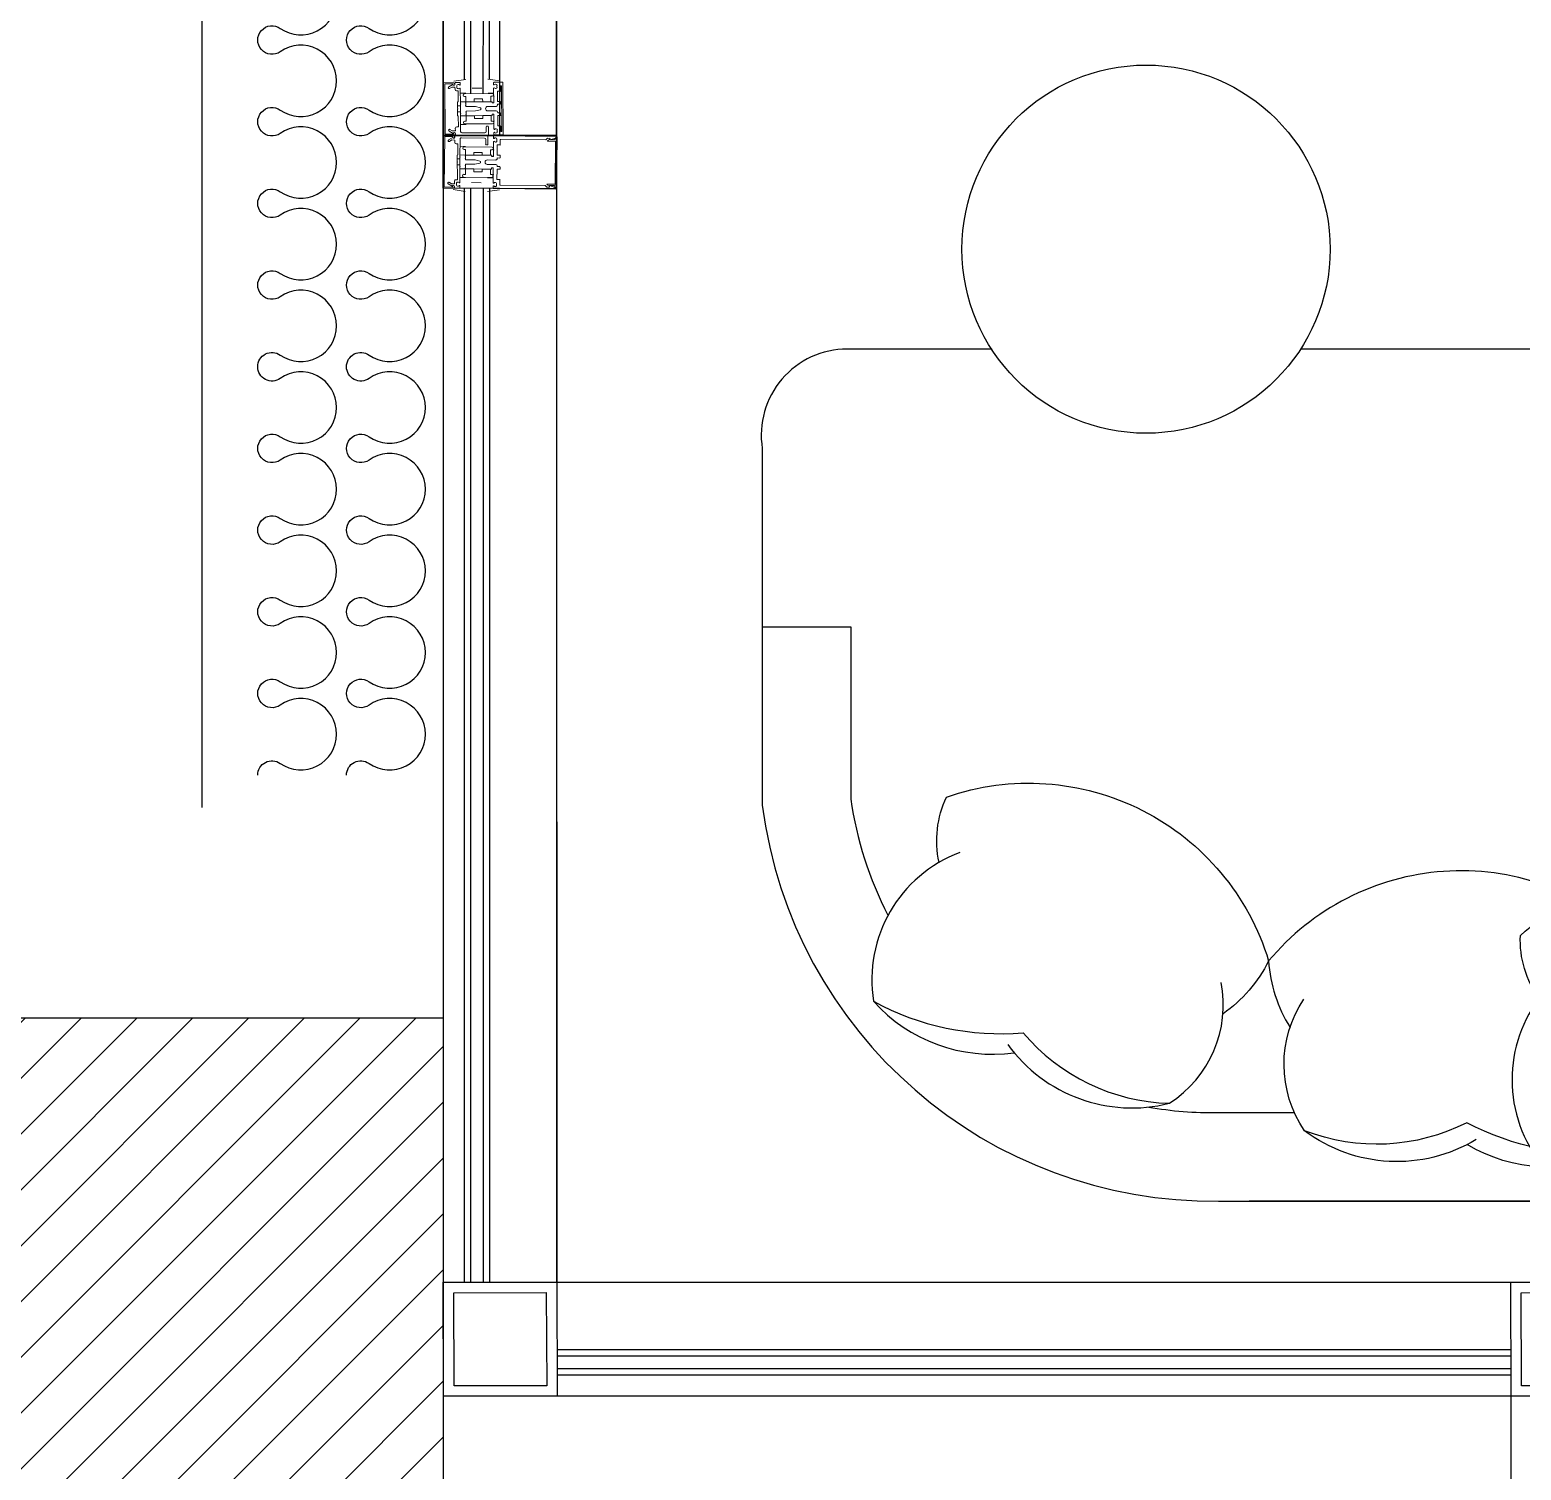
# Model space of a CAD drawing. Extents: x -678889171 to 586587, y -792238163 to 335485.
# Drawn here: x 90077 to 91495, y 58947 to 60316 of the extents above; entities that cross this region are included whole.
import ezdxf
from ezdxf.xclip import XClip

# ---------------------------------------------------------------- set-up
doc = ezdxf.new("R2010")
doc.units = 0
doc.header["$MEASUREMENT"] = 0
doc.header["$XCLIPFRAME"] = 2
doc.set_wipeout_variables(frame=1)
doc.layers.get('0').update_dxf_attribs({"color": 8})
for name, color, linetype in [('9TH-FURN$0$XR-A-TYP-3-4-6-8-10$0$I-CLNG', 252, 'Continuous'), ('9TH-FURN$0$XR-A-TYP-3-4-6-8-10$0$I-FURN', 252, 'Continuous'), ('9TH-FURN$0$XR-A-TYP-3-4-6-8-10$0$I-FURN-CHAR', 252, 'Continuous'), ('9TH-FURN$0$XR-A-TYP-3-4-6-8-10$0$I-WIPEOUT', 252, 'Continuous'), ('XR-A-9TH-FLOOR$0$A-SITE-PATT', 252, 'Continuous'), ('XR-A-9TH-FLOOR$0$A-WALL', 252, 'Continuous'), ('XR-A-col-910$0$A-COLS', 252, 'Continuous'), ('XR-A-col-910$0$A-COLS-PATT', 252, 'Continuous'), ('XR-A-TYP 00(OUTER)$0$A-GLAZ', 252, 'Continuous'), ('XR-A-TYP 00(OUTER)$0$A-SITE-PATT', 252, 'Continuous'), ('XR-A-TYP-4TH TO 10TH (OUTER)$0$A-DIM-IN', 252, 'Continuous')]:
    doc.layers.add(name, color=color, linetype=linetype)
doc.layers.add('XR-A-col-910$0$MOD-COL', color=252, linetype='Continuous', lineweight=50)
doc.layers.add('XR-A-TYP 00(OUTER)$0$Main entrance$0$A-ELEV-GLAZ', color=252, linetype='Continuous', lineweight=20)

# ---------------------------------------------------------------- blocks, each defined once
blk = doc.blocks.new('9TH-FURN$0$XR-A-TYP-3-4-6-8-10$0$XREF_1BR$0$A$Ce4efe8a3')
at = {"layer": '9TH-FURN$0$XR-A-TYP-3-4-6-8-10$0$I-FURN-CHAR'}
for points in [[(-37.8, -167.9, -0.306663), (0, 0, -0.30633), (129.9, -21.7, 0.872847)], [(78.3, -324.2, 0.165541), (137.3, -353.3, 0.425989), (173.5, 6.6, 0.121523), (104.3, -3.2, -7.115464)], [(-74.1, -304.2, -0.14773), (-19.7, -161.4, -0.213343), (0, 0, -0.178662)], [(97.8, -312.1, -0.356772), (-74.1, -304.2, -0.249542), (-41.3, -158, 9.61688)]]:
    blk.add_lwpolyline(points, format="xyb", dxfattribs=at)
blk = doc.blocks.new('9TH-FURN$0$XR-A-TYP-3-4-6-8-10$0$A$C80ae6240')
for points in [[(823.6, 15.4, 0.414214), (852.6, 44.4), (852.6, 743.4, 0.460441), (753.1, 828.5), (396.3, 828.5, 0.380726), (0, 371.9), (0, -310.3)], [(574.7, 828.5), (574.7, 740), (402.3, 740, 0.083998), (286, 702.7, 0.083998)], [(94.1, 441.8, 0.047629), (88.5, 372.5)], [(823.6, 15.4, -0.414214), (852.6, -13.6), (852.6, -712.6, -0.460441), (753.1, -797.7), (396.3, -797.7, -0.380726), (0, -341.1), (0, 341.1)]]:
    blk.add_lwpolyline(points, format="xyb")
blk.add_lwpolyline([(88.5, 372.5), (88.5, 296)])
at = {"xscale": -1}
for p, rotation in [((97.8, 421.1), 147.2810976092239), ((70.4, -255), 170.2220235007852)]:
    blk.add_blockref('9TH-FURN$0$XR-A-TYP-3-4-6-8-10$0$XREF_1BR$0$A$Ce4efe8a3', p, dxfattribs=dict(at, rotation=rotation))
at = {"rotation": 9.777976499214795}
blk.add_blockref('9TH-FURN$0$XR-A-TYP-3-4-6-8-10$0$XREF_1BR$0$A$Ce4efe8a3', (70.4, 285.8), dxfattribs=at)
blk = doc.blocks.new('9TH-FURN$0$XR-A-TYP-3-4-6-8-10$0$A$C00AC6B19')
blk.add_wipeout([(30, 172.4), (64.6, 162.2), (64.6, 162.2), (91.4, 149.2), (91.4, 149.2), (123, 124.5), (141.2, 103.3), (158.2, 74.7), (166.5, 53.8), (174.2, 16.4), (174.7, -10.9), (171.2, -36.4), (166.3, -54.4), (160.7, -69.3), (152.9, -85.2), (152.9, -85.2), (139.3, -106), (116.1, -131), (98.7, -144.5), (64.1, -162.9), (38.6, -170.7), (22.5, -173.5), (-3.7, -175), (-21.2, -173.7), (-36.4, -171.2), (-67.5, -161.4), (-94.1, -147.6), (-119.9, -127.5), (-141.4, -103.2), (-157.2, -76.8), (-168.2, -48.3), (-173.6, -21.9), (-174.6, 11.2), (-174.6, 11.2), (-167.1, 52), (-156.2, 78.9), (-142.7, 101.3), (-117, 130.1), (-98.7, 144.5), (-73.6, 158.8), (-45.8, 168.9), (-1.8, 175), (36.4, 171.2)]).dxf.layer = '9TH-FURN$0$XR-A-TYP-3-4-6-8-10$0$I-WIPEOUT'
blk.add_circle((0, 0), 175)
blk = doc.blocks.new('9TH-FURN$0$XR-A-TYP-3-4-6-8-10$0$XREF_1BR$0$05BDRAPE')
for points in [[(-500, 0, 0.608416), (-485.7, 27.6, -0.608416), (-450, 96.6, -0.608416), (-414.3, 27.7, 1.932003), (-385.7, 27.7, -0.608416), (-350, 96.6, -0.608416), (-314.3, 27.7, 1.932003), (-285.7, 27.7, -0.608416), (-250, 96.6, -0.608416), (-214.3, 27.7, 1.932003), (-185.7, 27.7, -0.608416), (-150, 96.6, -0.608416), (-114.3, 27.7, 1.932003), (-85.7, 27.7, -0.608416), (-50, 96.6, -0.608416), (-14.3, 27.7, 0.608436), (0, 0, -0.608416)], [(0, 0, 0.608416), (14.3, 27.7, -0.608416), (50, 96.6, -0.608416), (85.7, 27.7, 1.932003), (114.3, 27.7, -0.608416), (150, 96.6, -0.608416), (185.7, 27.7, 1.932003), (214.3, 27.7, -0.608416), (250, 96.6, -0.608416), (285.7, 27.7, 1.932003), (314.3, 27.7, -0.608416), (350, 96.6, -0.608416), (385.7, 27.7, 1.932003), (414.3, 27.7, -0.608416), (450, 96.6, -0.608416), (485.7, 27.7, 0.608436), (500, 0, -0.608416)]]:
    blk.add_lwpolyline(points, format="xyb")
blk = doc.blocks.new('9TH-FURN$0$XR-A-TYP-3-4-6-8-10$0$XREF_1BR$0$GUEST T1')
blk.add_line((-974.1, -13.6), (-1214.4, -13.6))
for centre, start, end in [((-1258, 72.1), 296.9731, 333.1823), ((-1258, -99.3), 26.8177, 63.0269)]:
    blk.add_arc(centre, 96.2, start, end)
at = {"xscale": -0.9651072330830278, "yscale": 0.9651072330830278, "zscale": 0.9651072330830278}
blk.add_blockref('9TH-FURN$0$XR-A-TYP-3-4-6-8-10$0$XREF_1BR$0$05BDRAPE', (-482.6, -46.6), dxfattribs=at)
blk = doc.blocks.new('9TH-FURN$0$XR-A-TYP-3-4-6-8-10$0$XREF_1BR$0$GS-1')
at = {"xscale": -0.8044866682359963, "yscale": 0.8044866682359963, "zscale": 0.8044866682359963, "rotation": 90}
for p in [(-31.1, 38.2), (53.3, 38.2)]:
    blk.add_blockref('9TH-FURN$0$XR-A-TYP-3-4-6-8-10$0$XREF_1BR$0$GUEST T1', p, dxfattribs=at)
blk = doc.blocks.new('*U1524')
at = {"layer": 'XR-A-col-910$0$A-COLS-PATT'}
h = blk.add_hatch(dxfattribs=at)
h.set_pattern_fill('ANSI31', color=256, scale=300)
h.set_pattern_definition([(45, (-900, -200), (-26.516504, 26.516504), [])])
h.paths.add_polyline_path([(-16733.5, 85098.8), (-15333.5, 85098.8), (-15333.5, 84598.8), (-16733.5, 84598.8)])
at = {"layer": 'XR-A-col-910$0$A-COLS'}
blk.add_lwpolyline([(-16733.5, 85098.8), (-15333.5, 85098.8), (-15333.5, 84598.8), (-16733.5, 84598.8)], close=True, dxfattribs=at)
blk = doc.blocks.new('XR-A-col-910')
at = {"layer": 'XR-A-col-910$0$MOD-COL'}
blk.add_blockref('*U1524', (108603.5, -39243.8), dxfattribs=at)
blk = doc.blocks.new('XR-A-TYP 00(OUTER)$0$m')
at = {"layer": 'XR-A-TYP 00(OUTER)$0$Main entrance$0$A-ELEV-GLAZ'}
for p, q in [((12664.2, 190975.7, 0), (12663.8, 190966.3, 0)), ((12664.2, 190975.7, 0), (12663.8, 190966.3, 0)), ((12714.1, 190973.9, 0), (12664.2, 190975.7, 0)), ((12664.9, 190966.7, 0), (12665.2, 190974.4, 0)), ((12665.2, 190974.4, 0), (12713, 190972.7, 0)), ((12663.8, 190964.2, 0), (12662.7, 190933.4, 0)), ((12663.8, 190964.2, 0), (12663.6, 190960.2, 0)), ((12665.3, 190964.8, 0), (12664.4, 190964.8, 0)), ((12665.3, 190964.8, 0), (12664.4, 190964.8, 0)), ((12665.5, 190966.6, 0), (12664.9, 190966.7, 0)), ((12665.1, 190965, 0), (12665.5, 190965, 0)), ((12668, 190970.6, 0), (12665.7, 190966.8, 0)), ((12668, 190964.7, 0), (12668.1, 190967.5, 0)), ((12670.4, 190964.6, 0), (12668, 190964.7, 0)), ((12668.1, 190967.5, 0), (12669.5, 190969.7, 0)), ((12671.6, 190961.6, 0), (12671.6, 190963.3, 0)), ((12681.8, 190961.3, 0), (12671.6, 190961.6, 0)), ((12682.3, 190961.8, 0), (12681.8, 190961.3, 0)), ((12688.4, 190961.6, 0), (12682.3, 190961.8, 0)), ((12685.8, 190959, 0), (12685.9, 190961.7, 0)), ((12688.7, 190961.2, 0), (12688.4, 190961.6, 0)), ((12689, 190961.6, 0), (12688.7, 190961.2, 0)), ((12695, 190961.3, 0), (12689, 190961.6, 0)), ((12691.4, 190958.8, 0), (12691.5, 190961.5, 0)), ((12695.5, 190960.8, 0), (12695, 190961.3, 0)), ((12705.7, 190960.4, 0), (12695.5, 190960.8, 0)), ((12705.8, 190962, 0), (12705.7, 190960.4, 0)), ((12709.5, 190963.2, 0), (12707.1, 190963.3, 0)), ((12707.8, 190960.1, 0), (12707.9, 190960.4, 0)), ((12708.4, 190968.3, 0), (12709.6, 190966, 0)), ((12708.9, 190961.4, 0), (12710.8, 190961.3, 0)), ((12709.6, 190966, 0), (12709.5, 190963.2, 0)), ((12712, 190965.1, 0), (12709.9, 190969.1, 0)), ((12711.8, 190960.2, 0), (12711.8, 190960, 0)), ((12712.8, 190965, 0), (12712.1, 190965, 0)), ((12712.1, 190963.3, 0), (12712.5, 190963.3, 0)), ((12713.1, 190963, 0), (12712.3, 190963.1, 0)), ((12713, 190972.7, 0), (12712.8, 190965, 0)), ((12713.6, 190958.5, 0), (12713.7, 190962.4, 0)), ((12713.8, 190964.5, 0), (12714.1, 190973.9, 0)), ((12716.3, 190952.6, 0), (12715.1, 190964.1, 0)), ((12664.9, 190936.7, 0), (12665.7, 190958.5, 0)), ((12667, 190959.7, 0), (12683.8, 190959.1, 0)), ((12674, 190955.5, 0), (12673.1, 190929, 0)), ((12673.7, 190959.4, 0), (12673.6, 190954.2, 0)), ((12676.6, 190954.1, 0), (12676.7, 190955.4, 0)), ((12681.8, 190953.9, 0), (12676.6, 190954.1, 0)), ((12678.6, 190938.1, 0), (12678.9, 190946, 0)), ((12678.9, 190946, 0), (12681.5, 190945.9, 0)), ((12681.8, 190953.9, 0), (12680.9, 190929.2, 0)), ((12681.5, 190945.9, 0), (12681.8, 190953.9, 0)), ((12681.8, 190953.9, 0), (12682, 190959.2, 0)), ((12682.6, 190953.8, 0), (12681.8, 190953.9, 0)), ((12683.1, 190953.8, 0), (12681.8, 190953.9, 0)), ((12683.3, 190959.1, 0), (12682, 190959.2, 0)), ((12683, 190954.1, 0), (12682.6, 190953.8, 0)), ((12683.3, 190953.8, 0), (12683, 190954.1, 0)), ((12684.8, 190953.8, 0), (12683.3, 190953.8, 0)), ((12683.8, 190959.1, 0), (12684.1, 190958.8, 0)), ((12684.1, 190958.8, 0), (12684.5, 190959.1, 0)), ((12684.5, 190959.1, 0), (12692.7, 190958.8, 0)), ((12685.1, 190954.1, 0), (12684.8, 190953.8, 0)), ((12685.4, 190953.7, 0), (12685.1, 190954.1, 0)), ((12686.3, 190953.7, 0), (12685.4, 190953.7, 0)), ((12686, 190944.6, 0), (12686.3, 190953.7, 0)), ((12690.5, 190953.6, 0), (12690.2, 190944.5, 0)), ((12691.4, 190953.5, 0), (12690.5, 190953.6, 0)), ((12691.7, 190953.8, 0), (12691.4, 190953.5, 0)), ((12692, 190953.5, 0), (12691.7, 190953.8, 0)), ((12693.5, 190953.4, 0), (12692, 190953.5, 0)), ((12692.7, 190958.8, 0), (12693, 190958.4, 0)), ((12693, 190958.4, 0), (12693.3, 190958.8, 0)), ((12693.3, 190958.8, 0), (12708.1, 190958.2, 0)), ((12693.9, 190953.8, 0), (12693.5, 190953.4, 0)), ((12695, 190953.4, 0), (12693.7, 190953.4, 0)), ((12695.2, 190958.7, 0), (12693.9, 190958.7, 0)), ((12694.2, 190953.4, 0), (12693.9, 190953.8, 0)), ((12694.1, 190928.8, 0), (12695, 190953.4, 0)), ((12695, 190953.4, 0), (12694.2, 190953.4, 0)), ((12694.7, 190945.5, 0), (12695, 190953.4, 0)), ((12695.2, 190958.7, 0), (12695, 190953.4, 0)), ((12695, 190953.4, 0), (12700.2, 190953.2, 0)), ((12700.2, 190953.2, 0), (12700.2, 190954.5, 0)), ((12702.9, 190954.4, 0), (12701.9, 190928, 0)), ((12703.4, 190958.4, 0), (12703.2, 190953.1, 0)), ((12707.4, 190937.8, 0), (12707.7, 190946.9, 0)), ((12711.4, 190958.1, 0), (12713.1, 190958, 0)), ((12662.7, 190933.4, 0), (12670.5, 190933.1, 0)), ((12670.6, 190935.2, 0), (12666.1, 190935.4, 0)), ((12671.1, 190933.7, 0), (12671.2, 190934.5, 0)), ((12681.2, 190938, 0), (12678.6, 190938.1, 0)), ((12680.9, 190930.1, 0), (12681.2, 190938, 0)), ((12685.5, 190933, 0), (12685.3, 190924.9, 0)), ((12687, 190940, 0), (12686, 190944.6, 0)), ((12690.2, 190944.5, 0), (12688.8, 190939.9, 0)), ((12689.5, 190924.8, 0), (12689.8, 190932.8, 0)), ((12694.2, 190929.6, 0), (12694.5, 190937.5, 0)), ((12694.5, 190937.5, 0), (12697.1, 190937.4, 0)), ((12697.4, 190945.4, 0), (12694.7, 190945.5, 0)), ((12697.1, 190937.4, 0), (12697.4, 190945.4, 0)), ((12702.3, 190926.7, 0), (12702.5, 190932, 0)), ((12662.5, 190927.7, 0), (12660.3, 190868.4)), ((12662.5, 190927.7, 0), (12660.3, 190868.4)), ((12664.6, 190928, 0), (12662.9, 190928.1, 0)), ((12665.5, 190921.1, 0), (12664, 190878.4)), ((12664.2, 190925.9, 0), (12664.2, 190926.1, 0)), ((12667.1, 190924.7, 0), (12665.2, 190924.8, 0)), ((12670.4, 190921.3, 0), (12666, 190921.5, 0)), ((12675.4, 190927.6, 0), (12667.9, 190927.9, 0)), ((12668.2, 190926, 0), (12668.2, 190925.8, 0)), ((12670.9, 190924.2, 0), (12670.8, 190921.7, 0)), ((12680.7, 190923.8, 0), (12670.9, 190924.2, 0)), ((12675.7, 190927.3, 0), (12675.4, 190927.6, 0)), ((12675.7, 190928.9, 0), (12675.8, 190930.3, 0)), ((12676, 190927.6, 0), (12675.7, 190927.3, 0)), ((12675.8, 190930.3, 0), (12680.9, 190930.1, 0)), ((12681.9, 190927.4, 0), (12676, 190927.6, 0)), ((12680.6, 190921.4, 0), (12680.7, 190923.8, 0)), ((12682.7, 190920.9, 0), (12681, 190920.9, 0)), ((12681.1, 190929, 0), (12682, 190929, 0)), ((12682.2, 190928.8, 0), (12682.1, 190927.6, 0)), ((12683.9, 190923.7, 0), (12683.2, 190923.7, 0)), ((12683.2, 190923.7, 0), (12683.2, 190921.3, 0)), ((12691.4, 190923.4, 0), (12690.7, 190923.5, 0)), ((12691.3, 190921, 0), (12691.4, 190923.4, 0)), ((12693.4, 190920.5, 0), (12691.7, 190920.6, 0)), ((12692.8, 190927.2, 0), (12692.9, 190928.4, 0)), ((12698.9, 190926.8, 0), (12693, 190927, 0)), ((12693.1, 190928.6, 0), (12693.9, 190928.6, 0)), ((12703.7, 190923, 0), (12693.9, 190923.3, 0)), ((12693.9, 190923.3, 0), (12693.9, 190920.9, 0)), ((12699.3, 190929.4, 0), (12694.2, 190929.6, 0)), ((12699.2, 190926.5, 0), (12698.9, 190926.8, 0)), ((12699.5, 190926.8, 0), (12699.2, 190926.5, 0)), ((12699.3, 190928.1, 0), (12699.3, 190929.4, 0)), ((12707, 190926.5, 0), (12699.5, 190926.8, 0)), ((12703.7, 190920.6, 0), (12703.7, 190923, 0)), ((12708.5, 190920, 0), (12704.1, 190920.1, 0)), ((12706.6, 190924.4, 0), (12706.6, 190924.6, 0)), ((12707.4, 190876.8), (12708.9, 190919.5, 0)), ((12709.5, 190923.2, 0), (12707.6, 190923.3, 0)), ((12712, 190926.3, 0), (12710.3, 190926.4, 0)), ((12710.3, 190866.6), (12712.4, 190925.9, 0)), ((12710.6, 190924.5, 0), (12710.5, 190924.2, 0)), ((12715.5, 190931.5, 0), (12713.5, 190920.1, 0)), ((12662.4, 190876.9), (12664, 190878.4)), ((12662.4, 190874.9), (12662.4, 190876.9)), ((12707.4, 190876.8), (12708.8, 190875.3)), ((12708.8, 190875.3), (12708.7, 190873.3)), ((12660.7, 190868.2), (12661.9, 190869.3)), ((12661.9, 190869.3), (12663.9, 190874.2)), ((12663.9, 190874.2), (12663, 190874.3)), ((12708.1, 190872.7), (12707.2, 190872.7)), ((12707.2, 190872.7), (12708.9, 190867.7)), ((12708.9, 190867.7), (12709.9, 190866.5))]:
    blk.add_line(p, q, dxfattribs=at)
at = {"layer": 'XR-A-TYP 00(OUTER)$0$Main entrance$0$A-ELEV-GLAZ', "elevation": 0}
blk.add_lwpolyline([(12709.6, 190866, 0.668179), (12709.8, 190866.3), (12708.1, 190868.2), (12707.1, 190868.2), (12707.2, 190872.7), (12707.9, 190872.7), (12706.6, 190875.1, 0.767327), (12706, 190875), (12705.7, 190867.4), (12665, 190868.9), (12665.2, 190876.4, 0.767327), (12664.7, 190876.6), (12663.2, 190874.3), (12663.9, 190874.2), (12663.7, 190869.7), (12662.7, 190869.8), (12660.8, 190868.1, 0.668179), (12661, 190867.7)], format="xyb", close=True, dxfattribs=at)
at = {"layer": 'XR-A-TYP 00(OUTER)$0$Main entrance$0$A-ELEV-GLAZ'}
for centre, radius, start, end in [((12665.1, 190966.2, 0), 1.27, 177.9564, 267.9564), ((12664.4, 190964.1, 0), 0.635, 87.9564, 177.9564), ((12664.4, 190964.1, 0), 0.635, 87.9564, 177.9564), ((12665.3, 190965.8, 0), 1.06, 267.9564, 69.2935), ((12665.5, 190965.8, 0), 0.847, 267.9564, 87.9564), ((12668.8, 190970.1, 0), 0.847, 327.9564, 147.9564), ((12670.4, 190963.3, 0), 1.27, 357.9564, 87.9564), ((12707.1, 190962, 0), 1.27, 87.9564, 177.9564), ((12708.9, 190960.3, 0), 1.06, 87.9564, 177.9564), ((12709.2, 190968.7, 0), 0.847, 27.9564, 207.9564), ((12710.8, 190960.2, 0), 1.06, 357.9564, 87.9564), ((12712.3, 190964.1, 0), 1.06, 106.6194, 267.9564), ((12712.1, 190964.1, 0), 0.847, 87.9564, 267.9564), ((12712.5, 190964.5, 0), 1.27, 267.9564, 357.9564), ((12713.1, 190962.4, 0), 0.635, 357.9564, 87.9564), ((12666.9, 190958.4, 0), 1.27, 87.9564, 177.9564), ((12675.4, 190955.4, 0), 1.32, 357.9564, 177.9564), ((12701.5, 190954.5, 0), 1.32, 357.9564, 177.9564), ((12709.7, 190960.1, 0), 1.91, 177.9564, 223.1461), ((12708.1, 190958.5, 0), 0.318, 267.9564, 43.1461), ((12711.4, 190958.4, 0), 0.318, 132.7668, 267.9564), ((12709.9, 190960.1, 0), 1.91, 312.7668, 357.9564), ((12713.2, 190958.5, 0), 0.423, 267.9564, 357.9564), ((12666.2, 190936.6, 0), 1.27, 177.9564, 267.9564), ((12670.5, 190933.7, 0), 0.635, 267.9564, 357.9564), ((12670.5, 190934.6, 0), 0.635, 357.9564, 87.9564), ((12687.7, 190932.9, 0), 2.12, 357.9564, 177.9564), ((12687.9, 190940.2, 0), 0.911, 192.9564, 342.9564), ((12662.9, 190927.6, 0), 0.423, 87.9564, 177.9564), ((12666.1, 190926.1, 0), 1.91, 132.7668, 177.9564), ((12665.3, 190925.9, 0), 1.06, 177.9564, 267.9564), ((12664.6, 190927.7, 0), 0.318, 312.7668, 87.9564), ((12665.9, 190921.1, 0), 0.423, 87.9564, 177.9564), ((12667.1, 190925.8, 0), 1.06, 267.9564, 357.9564), ((12667.9, 190927.6, 0), 0.318, 87.9564, 223.1461), ((12666.3, 190926, 0), 1.91, 357.9564, 43.1461), ((12670.4, 190921.7, 0), 0.423, 267.9564, 357.9564), ((12674.4, 190929, 0), 1.32, 177.9564, 357.9564), ((12681, 190921.4, 0), 0.423, 177.9564, 267.9564), ((12681.1, 190929.2, 0), 0.212, 177.9564, 267.9564), ((12681.9, 190927.6, 0), 0.212, 267.9564, 357.9564), ((12681.9, 190928.8, 0), 0.212, 357.9564, 87.9564), ((12682.7, 190921.3, 0), 0.423, 267.9564, 357.9564), ((12684, 190925, 0), 1.27, 267.9564, 357.9564), ((12690.8, 190924.7, 0), 1.27, 177.9564, 267.9564), ((12691.7, 190921, 0), 0.423, 177.9564, 267.9564), ((12693, 190927.2, 0), 0.212, 177.9564, 267.9564), ((12693.1, 190928.4, 0), 0.212, 87.9564, 177.9564), ((12693.4, 190920.9, 0), 0.423, 267.9564, 357.9564), ((12693.9, 190928.8, 0), 0.212, 267.9564, 357.9564), ((12700.6, 190928, 0), 1.32, 177.9564, 357.9564), ((12704.1, 190920.5, 0), 0.423, 177.9564, 267.9564), ((12708.5, 190924.5, 0), 1.91, 132.7668, 177.9564), ((12707.6, 190924.4, 0), 1.06, 177.9564, 267.9564), ((12707, 190926.2, 0), 0.318, 312.7668, 87.9564), ((12708.5, 190919.5, 0), 0.423, 357.9564, 87.9564), ((12709.5, 190924.3, 0), 1.06, 267.9564, 357.9564), ((12710.3, 190926.1, 0), 0.318, 87.9564, 223.1461), ((12708.6, 190924.5, 0), 1.91, 357.9564, 43.1461), ((12712, 190925.9, 0), 0.423, 357.9564, 87.9564), ((12660.6, 190868.4), 0.211, 177.9564, 312.9564), ((12663, 190874.9), 0.635, 177.9564, 267.9564), ((12708.1, 190873.3), 0.635, 267.9564, 357.9564), ((12710.1, 190866.6), 0.211, 222.9564, 357.9564)]:
    blk.add_arc(centre, radius, start, end, dxfattribs=at)
blk = doc.blocks.new('XR-A-TYP 00(OUTER)$0$conc w')
at = {"layer": 'XR-A-TYP 00(OUTER)$0$Main entrance$0$A-ELEV-GLAZ'}
for p, q in [((83819.6, 6992.5), (83819.6, 6983.1)), ((83869.6, 6992.5), (83819.6, 6992.5)), ((83819.6, 6992.5), (83819.6, 6983.1)), ((83820.7, 6983.5), (83820.7, 6991.2)), ((83820.7, 6991.2), (83868.5, 6991.2)), ((83868.5, 6991.2), (83868.5, 6983.5)), ((83869.6, 6983.1), (83869.6, 6992.5)), ((83819.6, 6981), (83819.6, 6977)), ((83819.6, 6981), (83819.6, 6950.2)), ((83821.1, 6981.6), (83820.2, 6981.6)), ((83821.1, 6981.6), (83820.2, 6981.6)), ((83821.3, 6983.5), (83820.7, 6983.5)), ((83820.9, 6981.8), (83821.3, 6981.8)), ((83823.6, 6987.5), (83821.4, 6983.7)), ((83823, 6976.6), (83839.8, 6976.6)), ((83823.8, 6984.5), (83825.1, 6986.7)), ((83823.8, 6981.6), (83823.8, 6984.5)), ((83826.2, 6981.6), (83823.8, 6981.6)), ((83827.5, 6978.7), (83827.5, 6980.3)), ((83837.7, 6978.7), (83827.5, 6978.7)), ((83829.7, 6976.6), (83829.7, 6971.3)), ((83838.2, 6979.3), (83837.7, 6978.7)), ((83838, 6971.3), (83838, 6976.6)), ((83839.3, 6976.6), (83838, 6976.6)), ((83844.3, 6979.3), (83838.2, 6979.3)), ((83839.8, 6976.6), (83840.2, 6976.3)), ((83840.2, 6976.3), (83840.5, 6976.6)), ((83840.5, 6976.6), (83848.7, 6976.6)), ((83841.8, 6976.6), (83841.8, 6979.3)), ((83844.6, 6978.9), (83844.3, 6979.3)), ((83844.9, 6979.3), (83844.6, 6978.9)), ((83850.9, 6979.3), (83844.9, 6979.3)), ((83847.4, 6976.6), (83847.4, 6979.3)), ((83848.7, 6976.6), (83849, 6976.3)), ((83849, 6976.3), (83849.4, 6976.6)), ((83849.4, 6976.6), (83864.1, 6976.6)), ((83851.2, 6976.6), (83849.9, 6976.6)), ((83851.5, 6978.7), (83850.9, 6979.3)), ((83851.2, 6976.6), (83851.2, 6971.3)), ((83861.7, 6978.7), (83851.5, 6978.7)), ((83859.4, 6976.6), (83859.4, 6971.3)), ((83861.7, 6980.3), (83861.7, 6978.7)), ((83865.4, 6981.6), (83863, 6981.6)), ((83863.8, 6978.5), (83863.8, 6978.7)), ((83864.1, 6986.7), (83865.4, 6984.5)), ((83864.9, 6979.8), (83866.7, 6979.8)), ((83865.4, 6984.5), (83865.4, 6981.6)), ((83867.8, 6983.7), (83865.5, 6987.5)), ((83867.4, 6976.6), (83869.2, 6976.6)), ((83867.8, 6978.7), (83867.8, 6978.5)), ((83868.5, 6983.5), (83867.9, 6983.5)), ((83867.9, 6981.8), (83868.3, 6981.8)), ((83869, 6981.6), (83868.1, 6981.6)), ((83869.6, 6977), (83869.6, 6981)), ((83872.5, 6971.3), (83870.9, 6982.7)), ((83821.7, 6953.5), (83821.7, 6975.3)), ((83830.2, 6972.6), (83830.2, 6946.2)), ((83832.8, 6971.3), (83832.8, 6972.6)), ((83838, 6971.3), (83832.8, 6971.3)), ((83835.3, 6955.4), (83835.3, 6963.4)), ((83835.3, 6963.4), (83838, 6963.4)), ((83838.8, 6971.3), (83838, 6971.3)), ((83838, 6971.3), (83838, 6946.7)), ((83839.3, 6971.3), (83838, 6971.3)), ((83838, 6963.4), (83838, 6971.3)), ((83839.1, 6971.6), (83838.8, 6971.3)), ((83839.5, 6971.3), (83839.1, 6971.6)), ((83841, 6971.3), (83839.5, 6971.3)), ((83841.3, 6971.6), (83841, 6971.3)), ((83841.6, 6971.3), (83841.3, 6971.6)), ((83842.5, 6971.3), (83841.6, 6971.3)), ((83842.5, 6962.2), (83842.5, 6971.3)), ((83843.7, 6957.6), (83842.5, 6962.2)), ((83846.7, 6962.2), (83845.5, 6957.6)), ((83847.6, 6971.3), (83846.7, 6971.3)), ((83846.7, 6971.3), (83846.7, 6962.2)), ((83847.9, 6971.6), (83847.6, 6971.3)), ((83848.2, 6971.3), (83847.9, 6971.6)), ((83849.7, 6971.3), (83848.2, 6971.3)), ((83850.1, 6971.6), (83849.7, 6971.3)), ((83851.2, 6971.3), (83849.9, 6971.3)), ((83850.4, 6971.3), (83850.1, 6971.6)), ((83851.2, 6971.3), (83850.4, 6971.3)), ((83851.2, 6971.3), (83856.4, 6971.3)), ((83851.2, 6963.4), (83851.2, 6971.3)), ((83851.2, 6946.7), (83851.2, 6971.3)), ((83853.9, 6963.4), (83851.2, 6963.4)), ((83853.9, 6955.4), (83853.9, 6963.4)), ((83856.4, 6971.3), (83856.4, 6972.6)), ((83859, 6972.6), (83859, 6946.2)), ((83864.1, 6956.2), (83864.1, 6965.3)), ((83819.6, 6950.2), (83827.4, 6950.2)), ((83827.4, 6952.3), (83823, 6952.3)), ((83828.1, 6950.8), (83828.1, 6951.6)), ((83838, 6955.4), (83835.3, 6955.4)), ((83838, 6947.5), (83838, 6955.4)), ((83842.5, 6950.6), (83842.5, 6942.5)), ((83846.7, 6942.5), (83846.7, 6950.6)), ((83851.2, 6955.4), (83853.9, 6955.4)), ((83851.2, 6947.5), (83851.2, 6955.4)), ((83859.4, 6944.9), (83859.4, 6950.2)), ((83872.5, 6950.2), (83870.9, 6938.7)), ((83819.6, 6944.4), (83819.6, 6936.2, 0)), ((83819.6, 6944.4), (83819.6, 6936.4)), ((83819.6, 6936.2), (83869.6, 6936.2)), ((83821.8, 6944.9), (83820, 6944.9)), ((83821.4, 6942.7), (83821.4, 6943)), ((83824.3, 6941.7), (83822.5, 6941.7)), ((83822.9, 6938), (83822.9, 6937.5, 0)), ((83866.3, 6937.5), (83822.9, 6937.5)), ((83827.7, 6938.4), (83823.3, 6938.4)), ((83832.5, 6944.9), (83825.1, 6944.9)), ((83825.4, 6943), (83825.4, 6942.7)), ((83838, 6941.2), (83828.2, 6941.2)), ((83828.2, 6941.2), (83828.2, 6938.8)), ((83832.8, 6944.5), (83832.5, 6944.9)), ((83832.8, 6947.5), (83838, 6947.5)), ((83832.8, 6946.2), (83832.8, 6947.5)), ((83833.1, 6944.9), (83832.8, 6944.5)), ((83839, 6944.9), (83833.1, 6944.9)), ((83838, 6938.8), (83838, 6941.2)), ((83838.2, 6946.5), (83839, 6946.5)), ((83840.1, 6938.4), (83838.4, 6938.4)), ((83839.2, 6946.3), (83839.2, 6945.1)), ((83841.2, 6941.2), (83840.5, 6941.2)), ((83840.5, 6941.2), (83840.5, 6938.8)), ((83848.7, 6941.2), (83848, 6941.2)), ((83848.7, 6938.8), (83848.7, 6941.2)), ((83850.8, 6938.4), (83849.1, 6938.4)), ((83850, 6945.1), (83850, 6946.3)), ((83850.2, 6946.5), (83851, 6946.5)), ((83856.1, 6944.9), (83850.2, 6944.9)), ((83856.4, 6947.5), (83851.2, 6947.5)), ((83861, 6941.2), (83851.2, 6941.2)), ((83851.2, 6941.2), (83851.2, 6938.8)), ((83856.4, 6944.5), (83856.1, 6944.9)), ((83856.4, 6946.2), (83856.4, 6947.5)), ((83856.7, 6944.9), (83856.4, 6944.5)), ((83864.1, 6944.9), (83856.7, 6944.9)), ((83861, 6938.8), (83861, 6941.2)), ((83865.9, 6938.4), (83861.4, 6938.4)), ((83863.8, 6942.7), (83863.8, 6943)), ((83866.7, 6941.7), (83864.9, 6941.7)), ((83866.3, 6937.5, 0), (83866.3, 6938)), ((83869.2, 6944.9), (83867.4, 6944.9)), ((83867.8, 6943), (83867.8, 6942.7)), ((83869.6, 6936.2, 0), (83869.6, 6944.4))]:
    blk.add_line(p, q, dxfattribs=at)
for centre, radius, start, end in [((83820.9, 6983.1), 1.27, 180, 270), ((83820.2, 6981), 0.635, 90, 180), ((83820.2, 6981), 0.635, 90, 180), ((83821.1, 6982.7), 1.06, 270, 71.3371), ((83821.3, 6982.7), 0.847, 270, 90), ((83823, 6975.3), 1.27, 90, 180), ((83824.4, 6987.1), 0.847, 330, 150), ((83826.2, 6980.3), 1.27, 360, 90), ((83863, 6980.3), 1.27, 90, 180), ((83864.9, 6978.7), 1.06, 90, 180), ((83865.7, 6978.5), 1.91, 180, 225.1897), ((83864.8, 6987.1), 0.847, 30, 210), ((83864.1, 6976.9), 0.318, 270, 45.1897), ((83866.7, 6978.7), 1.06, 360, 90), ((83868.1, 6982.7), 1.06, 108.6629, 270), ((83867.9, 6982.7), 0.847, 90, 270), ((83867.4, 6976.9), 0.318, 134.8103, 270), ((83865.9, 6978.5), 1.91, 314.8103, 360), ((83868.3, 6983.1), 1.27, 270, 360), ((83869, 6981), 0.635, 360, 90), ((83869.2, 6977), 0.423, 270, 0), ((83831.5, 6972.6), 1.32, 360, 180), ((83857.7, 6972.6), 1.32, 360, 180), ((83823, 6953.5), 1.27, 180, 270), ((83827.4, 6951.6), 0.635, 360, 90), ((83827.4, 6950.8), 0.635, 270, 360), ((83844.6, 6950.6), 2.12, 360, 180), ((83844.6, 6957.8), 0.911, 195, 345), ((83820, 6944.4), 0.423, 90, 180), ((83823.3, 6943), 1.91, 134.8103, 180), ((83822.5, 6942.7), 1.06, 180, 270), ((83821.8, 6944.5), 0.318, 314.8103, 90), ((83823.3, 6938), 0.423, 90, 180), ((83824.3, 6942.7), 1.06, 270, 360), ((83825.1, 6944.5), 0.318, 90, 225.1897), ((83823.5, 6943), 1.91, 360, 45.1897), ((83827.7, 6938.8), 0.423, 270, 360), ((83831.5, 6946.2), 1.32, 180, 360), ((83838.2, 6946.7), 0.212, 180, 270), ((83838.4, 6938.8), 0.423, 180, 270), ((83839, 6946.3), 0.212, 360, 90), ((83839, 6945.1), 0.212, 270, 360), ((83840.1, 6938.8), 0.423, 270, 360), ((83841.2, 6942.5), 1.27, 270, 360), ((83848, 6942.5), 1.27, 180, 270), ((83849.1, 6938.8), 0.423, 180, 270), ((83850.2, 6946.3), 0.212, 90, 180), ((83850.2, 6945.1), 0.212, 180, 270), ((83850.8, 6938.8), 0.423, 270, 0), ((83851, 6946.7), 0.212, 270, 360), ((83857.7, 6946.2), 1.32, 180, 360), ((83861.4, 6938.8), 0.423, 180, 270), ((83865.7, 6943), 1.91, 134.8103, 180), ((83864.9, 6942.7), 1.06, 180, 270), ((83864.1, 6944.5), 0.318, 314.8103, 90), ((83865.9, 6938), 0.423, 0, 90), ((83866.7, 6942.7), 1.06, 270, 360), ((83867.4, 6944.5), 0.318, 90, 225.1897), ((83865.9, 6943), 1.91, 360, 45.1897), ((83869.2, 6944.4), 0.423, 360, 90)]:
    blk.add_arc(centre, radius, start, end, dxfattribs=at)
blk = doc.blocks.new('XR-A-TYP 00(OUTER)$0$2nd floor towers$0$xref units$0$Sl-Dr-1500')
at = {"layer": 'XR-A-TYP 00(OUTER)$0$A-GLAZ'}
for p, q in [((474.2, 7.6, 0), (525, 7.9, 0)), ((474.2, 7.6, 0), (475, -100.1, 0)), ((525, 7.9, 0), (525, -100.1, 0)), ((525, 7.9, 0), (2125, 7.9, 0)), ((525, 7.9, 0), (2125, 7.9, 0)), ((525, -100.1, 0), (525, -42.1, 0)), ((525, -46.1, 0), (2075, -46.1, 0)), ((1300, -55.9, 0), (578.1, -56.1, 0)), ((1300, -61.9, 0), (564.8, -62.1, 0)), ((1300, -73.9, 0), (564.7, -74.1, 0)), ((1300, -79.9, 0), (577.9, -80.1, 0)), ((475, -100.1, 0), (2175, -100.1, 0))]:
    blk.add_line(p, q, dxfattribs=at)
at = {"layer": 'XR-A-TYP 00(OUTER)$0$A-SITE-PATT', "rotation": 182.5607056487326}
blk.add_blockref('XR-A-TYP 00(OUTER)$0$m', (4644.1, 191251.1, 0), dxfattribs=at)
at = {"layer": 'XR-A-TYP 00(OUTER)$0$A-SITE-PATT', "xscale": -0.9999999999999994, "rotation": 179.5442117813893}
blk.add_blockref('XR-A-TYP 00(OUTER)$0$conc w', (-83236.2, 7559.8, 0), dxfattribs=at)
blk = doc.blocks.new('XR-A-TYP 00(OUTER)$0$corner1')
at = {"layer": 'XR-A-TYP 00(OUTER)$0$A-GLAZ'}
for points in [[(67874.9, 8251.7), (67981.1, 8229.8), (67958.8, 8124.2), (67852.6, 8146)], [(67882.6, 8239.9), (67969.2, 8222.1), (67951.1, 8136), (67864.5, 8153.8)]]:
    blk.add_lwpolyline(points, close=True, dxfattribs=at)
blk = doc.blocks.new('XR-A-TYP 00(OUTER)')
at = {"layer": 'XR-A-TYP 00(OUTER)$0$A-GLAZ'}
for p, q in [((93270, 49433.7), (93270, 45495.7)), ((93378, 49433.7), (93377.9, 45603.7)), ((93290, 46643.6), (93290, 45603.7)), ((93296, 46643.6), (93296, 45603.7)), ((93308, 46643.5), (93308, 45603.7)), ((93314, 46643.4), (93314, 45603.7)), ((93378, 46041.2), (93378, 45603.7)), ((93377.9, 45603.7), (94393, 45603.7)), ((93270, 45539.7), (93270.3, 45539.7)), ((93270, 45533.7), (93270.3, 45533.7)), ((93378.3, 45539.7), (94285, 45539.7)), ((93378.3, 45533.7), (94285, 45533.7)), ((93270, 45521.7), (93270.3, 45521.7)), ((93270, 45515.7), (93270.4, 45515.7)), ((93378.3, 45521.7), (94285, 45521.7)), ((93378.4, 45515.7), (94285, 45515.7)), ((93270, 45495.7), (94285, 45495.7)), ((94285, 45495.7), (94285, 44184.3))]:
    blk.add_line(p, q, dxfattribs=at)
at = {"layer": 'XR-A-TYP 00(OUTER)$0$A-GLAZ', "xscale": -0.9999999999999996, "zscale": -0.9999999999999996, "rotation": 269.9999993415981}
blk.add_blockref('XR-A-TYP 00(OUTER)$0$2nd floor towers$0$xref units$0$Sl-Dr-1500', (93370, 46168.8, 0), dxfattribs=at)
at = {"layer": 'XR-A-TYP 00(OUTER)$0$A-SITE-PATT', "rotation": 101.8879084058513}
for p in [(115327.3, -19224), (116342.2, -19224)]:
    blk.add_blockref('XR-A-TYP 00(OUTER)$0$corner1', p, dxfattribs=at)
blk = doc.blocks.new('XR-A-TYP-4TH TO 10TH (OUTER)')
at = {"layer": 'XR-A-TYP-4TH TO 10TH (OUTER)$0$A-DIM-IN'}
ref = blk.add_blockref('XR-A-TYP 00(OUTER)', (0, 0), dxfattribs=at)
XClip(ref).set_block_clipping_path([(19908.0302680896, -24395.0039034439), (141486.3941120692, 77630.6383366612)])

msp = doc.modelspace()

# ---------------------------------------------------------------- linework, layer by layer
at = {"layer": '9TH-FURN$0$XR-A-TYP-3-4-6-8-10$0$I-CLNG'}
msp.add_lwpolyline([(90240.1, 63002.2), (90240.1, 59577.1)], dxfattribs=at)
at = {"layer": 'XR-A-9TH-FLOOR$0$A-WALL'}
msp.add_lwpolyline([(88869.6, 59000.5), (89069.6, 59000.5), (89069.6, 59377.1), (90469.6, 59377.1), (90469.6, 58877.1), (88869.6, 58878.4)], dxfattribs=at)

# ---------------------------------------------------------------- block references
at = {"layer": '9TH-FURN$0$XR-A-TYP-3-4-6-8-10$0$I-CLNG', "extrusion": (-4.77035e-08, -1.06346e-10, 1), "xscale": -1}
msp.add_blockref('9TH-FURN$0$XR-A-TYP-3-4-6-8-10$0$XREF_1BR$0$GS-1', (90384.1, 59569.6, 0), dxfattribs=at)
at = {"layer": '9TH-FURN$0$XR-A-TYP-3-4-6-8-10$0$I-FURN-CHAR', "xscale": 0.9500000000000053, "yscale": 0.9500000000000053, "zscale": 0.9500000000000053, "rotation": 90}
msp.add_blockref('9TH-FURN$0$XR-A-TYP-3-4-6-8-10$0$A$C80ae6240', (91560.1, 59202.9), dxfattribs=at)

# ---------------------------------------------------------------- next in the draw order: block references
at = {"layer": '9TH-FURN$0$XR-A-TYP-3-4-6-8-10$0$I-FURN', "rotation": 184.1538201208993}
msp.add_blockref('9TH-FURN$0$XR-A-TYP-3-4-6-8-10$0$A$C00AC6B19', (91137.9, 60107.8, 0), dxfattribs=at)

# ---------------------------------------------------------------- next in the draw order: block references
at = {"layer": 'XR-A-9TH-FLOOR$0$A-SITE-PATT'}
msp.add_blockref('XR-A-TYP-4TH TO 10TH (OUTER)', (-2800.4, 13522.1), dxfattribs=at)
at = {"layer": 'XR-A-9TH-FLOOR$0$A-WALL'}
msp.add_blockref('XR-A-col-910', (-2800.4, 13522.1), dxfattribs=at)

doc.saveas('drawing.dxf')
